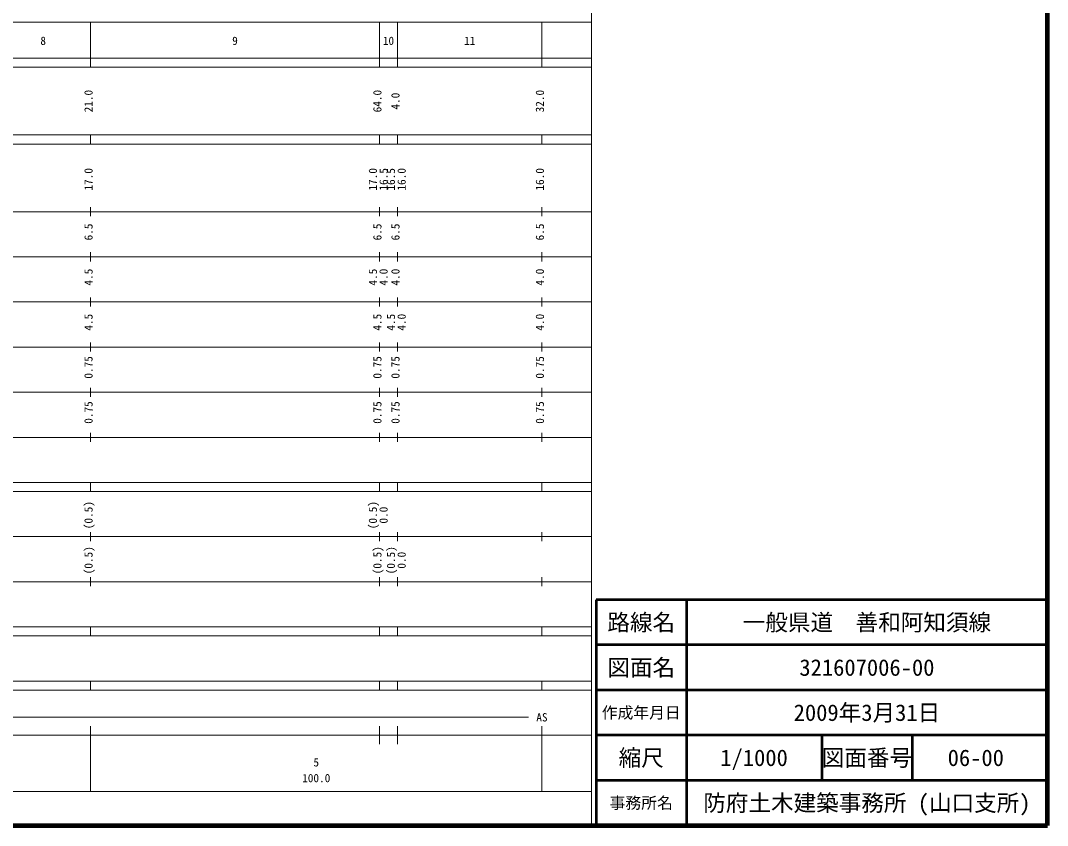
# Model space of a CAD drawing. Units: millimetres on the paper, enlarged 1000 times. Extents: x 40000 to 680000, y 20000 to 380000.
# Drawn here: x 452485 to 680000, y 20000 to 198357 of the extents above; entities that cross this region are included whole.
import ezdxf
from ezdxf.enums import TextEntityAlignment as Align

# ---------------------------------------------------------------- set-up
doc = ezdxf.new("R2010")
doc.units = ezdxf.units.MM
doc.header["$LTSCALE"] = 1000
for name, color, linetype, lineweight in [('M-TTL', 2, 'Continuous', 140), ('M-TTL-BAND', 7, 'Continuous', 13), ('M-TTL-FRAM', 2, 'Continuous', 50), ('M-TTL-LINE', 7, 'Continuous', 50)]:
    doc.layers.add(name, color=color, linetype=linetype, lineweight=lineweight)
doc.layers.add('M-TTL-TXT', color=7, linetype='Continuous')
doc.styles.add('ＭＳ ゴシック', font='')
doc.styles.get('ＭＳ ゴシック').set_extended_font_data('MS Gothic')

msp = doc.modelspace()

# ---------------------------------------------------------------- linework, layer by layer
at = {"layer": 'M-TTL'}
for p, q in [((680000, 20000), (680000, 380000)), ((40000, 20000), (680000, 20000))]:
    msp.add_line(p, q, dxfattribs=at)
at = {"layer": 'M-TTL-BAND'}
for p, q in [((579000, 20000), (579000, 370000)), ((68000, 198000), (579000, 198000)), ((468000, 188000), (468000, 198000)), ((532000, 188000), (532000, 198000)), ((536000, 188000), (536000, 198000)), ((568000, 188000), (568000, 198000)), ((40000, 190000), (579000, 190000)), ((40000, 188000), (579000, 188000)), ((40000, 173000), (579000, 173000)), ((468000, 171000), (468000, 173000)), ((532000, 171000), (532000, 173000)), ((536000, 171000), (536000, 173000)), ((568000, 171000), (568000, 173000)), ((40000, 171000), (579000, 171000)), ((468000, 155000), (468000, 157000)), ((532000, 155000), (532000, 157000)), ((536000, 155000), (536000, 157000)), ((568000, 155000), (568000, 157000)), ((40000, 156000), (579000, 156000)), ((46000, 146000), (579000, 146000)), ((468000, 145000), (468000, 147000)), ((532000, 145000), (532000, 147000)), ((536000, 145000), (536000, 147000)), ((568000, 145000), (568000, 147000)), ((468000, 135000), (468000, 137000)), ((532000, 135000), (532000, 137000)), ((536000, 135000), (536000, 137000)), ((568000, 135000), (568000, 137000)), ((52000, 136000), (579000, 136000)), ((46000, 126000), (579000, 126000)), ((468000, 125000), (468000, 127000)), ((532000, 125000), (532000, 127000)), ((536000, 125000), (536000, 127000)), ((568000, 125000), (568000, 127000)), ((468000, 115000), (468000, 117000)), ((532000, 115000), (532000, 117000)), ((536000, 115000), (536000, 117000)), ((568000, 115000), (568000, 117000)), ((52000, 116000), (579000, 116000)), ((468000, 105000), (468000, 107000)), ((532000, 105000), (532000, 107000)), ((536000, 105000), (536000, 107000)), ((568000, 105000), (568000, 107000)), ((46000, 106000), (579000, 106000)), ((40000, 96000), (579000, 96000)), ((468000, 94000), (468000, 96000)), ((532000, 94000), (532000, 96000)), ((536000, 94000), (536000, 96000)), ((568000, 94000), (568000, 96000)), ((40000, 94000), (579000, 94000)), ((468000, 83000), (468000, 85000)), ((532000, 83000), (532000, 85000)), ((536000, 83000), (536000, 85000)), ((568000, 83000), (568000, 85000)), ((49000, 84000), (579000, 84000)), ((40000, 74000), (579000, 74000)), ((468000, 73000), (468000, 75000)), ((532000, 73000), (532000, 75000)), ((536000, 73000), (536000, 75000)), ((568000, 73000), (568000, 75000)), ((40000, 64000), (579000, 64000)), ((468000, 62000), (468000, 64000)), ((532000, 62000), (532000, 64000)), ((536000, 62000), (536000, 64000)), ((568000, 62000), (568000, 64000)), ((40000, 62000), (579000, 62000)), ((40000, 52000), (579000, 52000)), ((468000, 50000), (468000, 52000)), ((532000, 50000), (532000, 52000)), ((536000, 50000), (536000, 52000)), ((568000, 50000), (568000, 52000)), ((40000, 50000), (579000, 50000)), ((71000, 44000), (565000, 44000)), ((468000, 27500), (468000, 42000)), ((532000, 38000), (532000, 42000)), ((536000, 38000), (536000, 42000)), ((568000, 27500), (568000, 42000)), ((40000, 40000), (579000, 40000)), ((68000, 27500), (579000, 27500))]:
    msp.add_line(p, q, dxfattribs=at)
at = {"layer": 'M-TTL-FRAM'}
for p, q in [((680000, 70000), (580000, 70000)), ((580000, 70000), (580000, 20000))]:
    msp.add_line(p, q, dxfattribs=at)
at = {"layer": 'M-TTL-LINE'}
for p, q in [((600000, 70000), (600000, 20000)), ((680000, 60000), (580000, 60000)), ((680000, 50000), (580000, 50000)), ((680000, 40000), (580000, 40000)), ((630000, 40000), (630000, 30000)), ((650000, 40000), (650000, 30000)), ((680000, 30000), (580000, 30000))]:
    msp.add_line(p, q, dxfattribs=at)

# ---------------------------------------------------------------- texts
at = {"layer": 'M-TTL-BAND', "style": 'ＭＳ ゴシック'}
for s, p in [('8', (457500, 192405)), ('9', (500000, 192405)), ('10', (534000, 192405)), ('11', (552000, 192405)), ('AS', (568000, 42500)), ('5', (518000, 32523)), ('100.0', (518000, 29033))]:
    msp.add_text(s, height=1833, dxfattribs=at).set_placement(p, align=Align.BOTTOM_CENTER)
for s, p in [('21.0', (469000, 180500)), ('64.0', (533000, 180500)), ('4.0', (537000, 180500)), ('32.0', (569000, 180500)), ('17.0', (469000, 163174)), ('17.0', (532000, 163174)), ('16.5', (534370, 163174)), ('16.5', (536000, 163174)), ('16.0', (538370, 163174)), ('16.0', (569000, 163174)), ('6.5', (469000, 151500)), ('6.5', (533000, 151500)), ('6.5', (537000, 151500)), ('6.5', (569000, 151500)), ('4.5', (469000, 141500)), ('4.5', (532000, 141500)), ('4.0', (534370, 141500)), ('4.0', (537000, 141500)), ('4.0', (569000, 141500)), ('4.5', (469000, 131500)), ('4.5', (533000, 131500)), ('4.5', (536000, 131500)), ('4.0', (538370, 131500)), ('4.0', (569000, 131500)), ('0.75', (469000, 121500)), ('0.75', (533000, 121500)), ('0.75', (537000, 121500)), ('0.75', (569000, 121500)), ('0.75', (469000, 111500)), ('0.75', (533000, 111500)), ('0.75', (537000, 111500)), ('0.75', (569000, 111500)), ('(0.5)', (469000, 88764)), ('(0.5)', (532000, 88764)), ('0.0', (534370, 88764)), ('(0.5)', (469000, 78764)), ('(0.5)', (533000, 78764)), ('(0.5)', (536000, 78764)), ('0.0', (538370, 78764))]:
    msp.add_text(s, height=1833, rotation=90, dxfattribs=at).set_placement(p, align=Align.BOTTOM_CENTER)
at = {"layer": 'M-TTL-TXT', "style": 'ＭＳ ゴシック'}
for s, height, p in [('路線名', 3666, (590000, 65000)), ('路線名', 3666, (590000, 65000)), ('一般県道\u3000善和阿知須線', 3666, (640000, 65000)), ('図面名', 3666, (590000, 55000)), ('図面名', 3666, (590000, 55000)), ('321607006-00', 3666, (640000, 55000)), ('作成年月日', 2566, (590000, 45000)), ('作成年月日', 2566, (590000, 45000)), ('2009年3月31日', 3666, (640000, 45000)), ('縮尺', 3666, (590000, 35000)), ('縮尺', 3666, (590000, 35000)), ('1/1000', 3666, (615000, 35000)), ('図面番号', 3666, (640000, 35000)), ('図面番号', 3666, (640000, 35000)), ('06-00', 3666, (664125, 35000)), ('防府土木建築事務所 (山口支所)', 3666, (640000, 25000)), ('事務所名', 2566, (590000, 25000)), ('事務所名', 2566, (590000, 25000))]:
    msp.add_text(s, height=height, dxfattribs=at).set_placement(p, align=Align.MIDDLE_CENTER)

doc.saveas('drawing.dxf')
